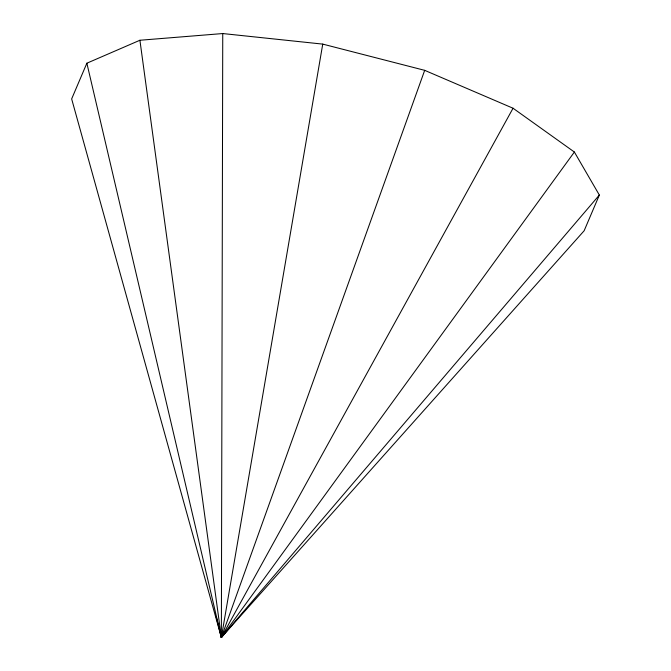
<?xml version="1.0" encoding="UTF-8"?>
<svg xmlns="http://www.w3.org/2000/svg" width="671" height="671" viewBox="0 0 671 671"><rect width="100%" height="100%" fill="white"/><g stroke="black" fill="none" stroke-linecap="round" stroke-linejoin="round"><path stroke-width="1.01" d="M599.346 195.051L221.363 637.45L222.747 33.55L139.912 40.252L86.861 63.208L71.654 98.922L221.363 637.45L584.139 230.765L599.346 195.051L574.376 152.032L513.047 108.232L424.684 70.338L322.743 44.11L222.747 33.55M224.651 633.374L221.363 637.45L322.743 44.11M216.255 617.144L221.363 637.45L222.017 635.454M86.861 63.208L221.363 637.45L424.684 70.338M220.784 633.307L221.363 637.45L513.047 108.232M139.912 40.252L221.363 637.45L222.99 634.758M221.363 637.45L574.376 152.032M225.968 631.747L227.284 630.119"/></g></svg>
